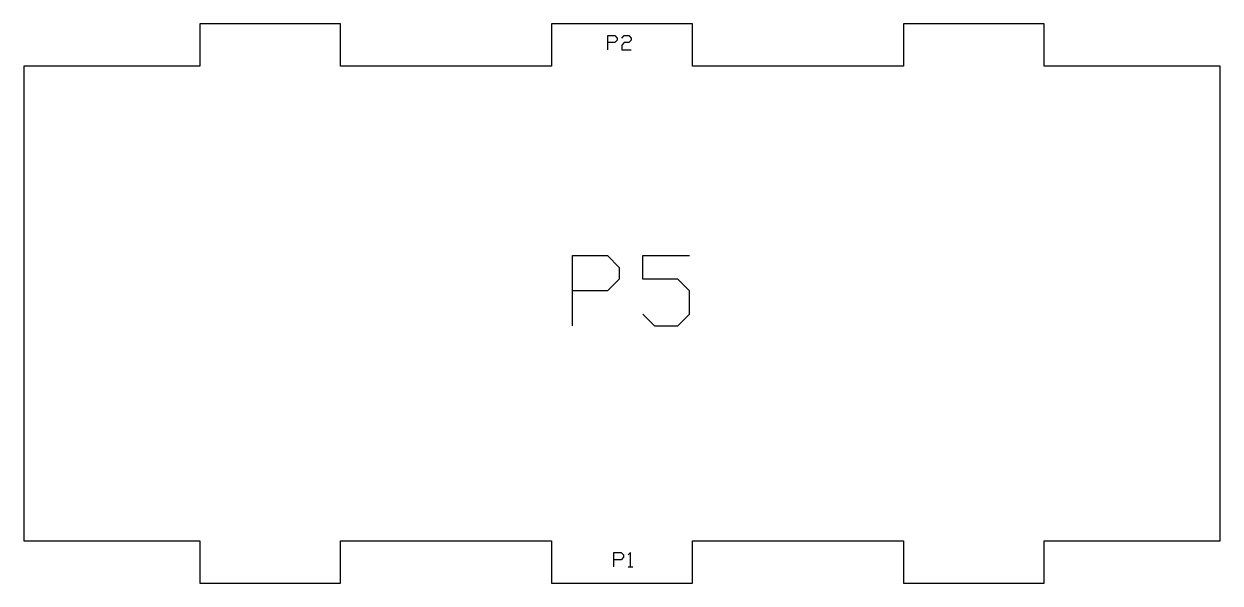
# Model space of a CAD drawing. Extents: x 25 to 195, y 17 to 97.
import ezdxf

# ---------------------------------------------------------------- set-up
doc = ezdxf.new("R2010")
doc.units = 0
doc.header["$MEASUREMENT"] = 0

msp = doc.modelspace()

# ---------------------------------------------------------------- linework, layer by layer
for p, q in [((70.3, 96.65), (50.3, 96.65)), ((50.3, 96.65), (50.3, 90.65)), ((70.3, 90.65), (70.3, 96.65)), ((120.3, 96.65), (100.3, 96.65)), ((100.3, 96.65), (100.3, 90.65)), ((120.3, 90.65), (120.3, 96.65)), ((170.3, 96.65), (150.3, 96.65)), ((150.3, 96.65), (150.3, 90.65)), ((170.3, 90.65), (170.3, 96.65)), ((50.3, 90.65), (25.3, 90.65)), ((25.3, 90.65), (25.3, 23.15)), ((100.3, 90.65), (70.3, 90.65)), ((150.3, 90.65), (120.3, 90.65)), ((195.3, 90.65), (170.3, 90.65)), ((195.3, 23.15), (195.3, 90.65)), ((25.3, 23.15), (50.3, 23.15)), ((50.3, 23.15), (50.3, 17.15)), ((70.3, 23.15), (100.3, 23.15)), ((70.3, 17.15), (70.3, 23.15)), ((100.3, 23.15), (100.3, 17.15)), ((120.3, 17.15), (120.3, 23.15)), ((120.3, 23.15), (150.3, 23.15)), ((150.3, 23.15), (150.3, 17.15)), ((170.3, 17.15), (170.3, 23.15)), ((170.3, 23.15), (195.3, 23.15)), ((50.3, 17.15), (70.3, 17.15)), ((100.3, 17.15), (120.3, 17.15)), ((150.3, 17.15), (170.3, 17.15))]:
    msp.add_line(p, q)
at = {"color": 1, "linetype": 'Continuous'}
msp.add_line((111.16, 19.48), (111.82, 19.48), dxfattribs=at)
for points in [[(108.27, 92.99), (108.27, 94.99), (109.27, 94.99), (109.6, 94.65), (109.6, 94.32), (109.27, 93.99), (108.27, 93.99)], [(110.27, 94.65), (110.6, 94.99), (111.27, 94.99), (111.6, 94.65), (111.6, 94.32), (111.27, 93.99), (110.6, 93.99), (110.27, 93.65), (110.27, 92.99), (111.6, 92.99)], [(103.24, 53.71), (103.24, 63.71), (108.24, 63.71), (109.9, 62.04), (109.9, 60.38), (108.24, 58.71), (103.24, 58.71)], [(113.24, 55.38), (114.9, 53.71), (118.24, 53.71), (119.9, 55.38), (119.9, 58.71), (118.24, 60.38), (113.24, 60.38), (113.24, 63.71), (119.9, 63.71)], [(109.16, 19.48), (109.16, 21.48), (110.16, 21.48), (110.49, 21.15), (110.49, 20.82), (110.16, 20.48), (109.16, 20.48)], [(111.49, 19.48), (111.49, 21.48), (111.16, 21.15)]]:
    msp.add_lwpolyline(points, dxfattribs=at)

doc.saveas('drawing.dxf')
